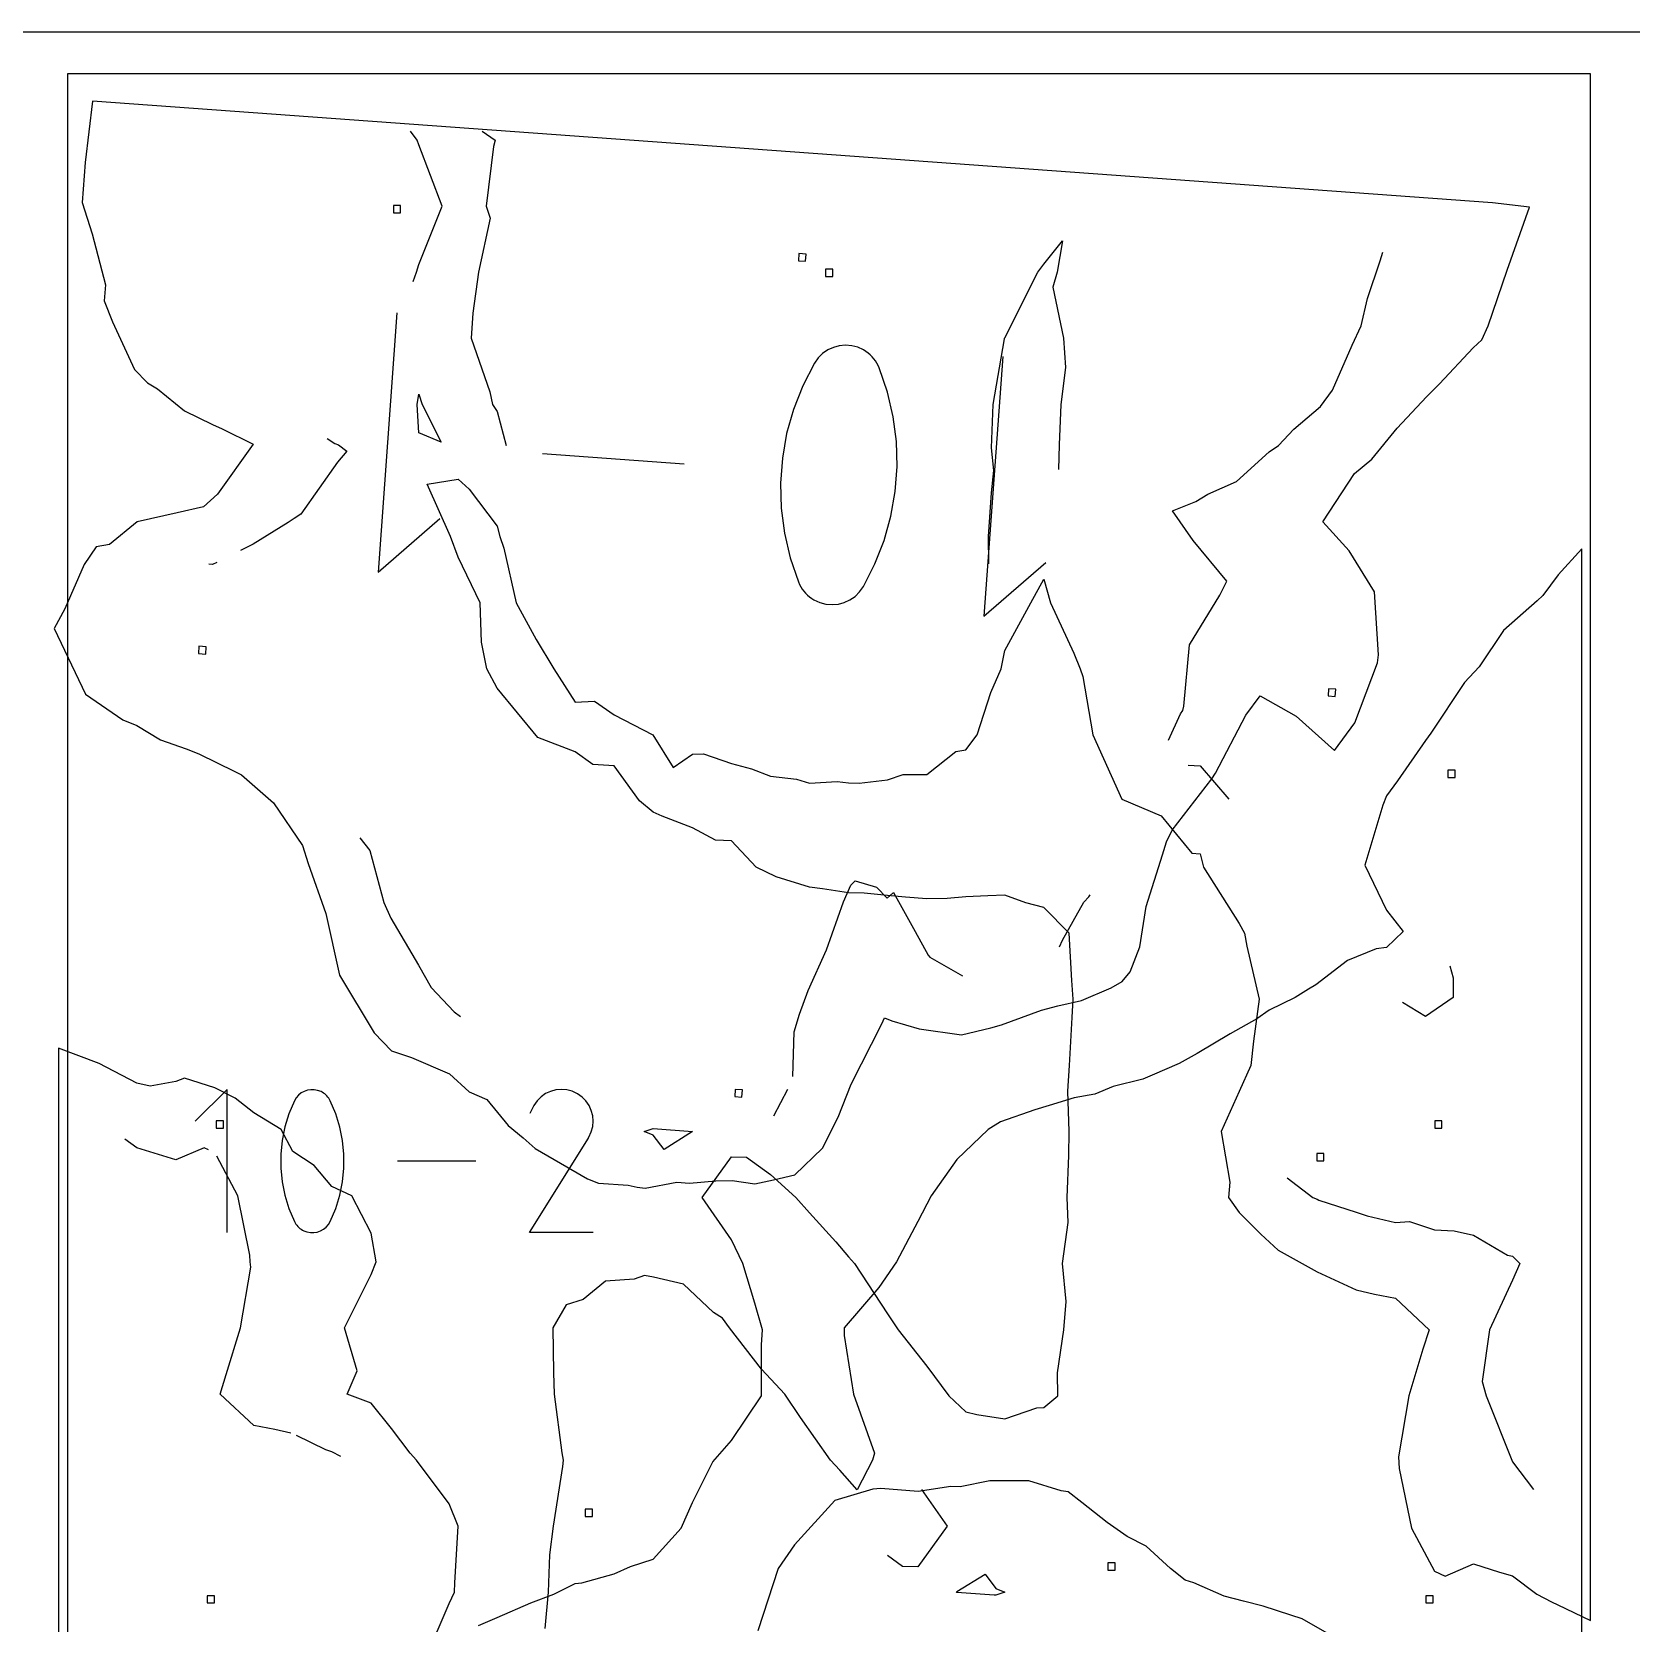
# Model space of a CAD drawing. Extents: x 0 to 600, y 0 to 270.
# Drawn here: x 161.6 to 322.7, y 109.7 to 270 of the extents above; entities that cross this region are included whole.
import ezdxf

# ---------------------------------------------------------------- set-up
doc = ezdxf.new("R2010")
doc.units = 0
doc.layers.add('1', color=7, linetype='CONTINUOUS')
doc.layers.add('2', color=7, linetype='CONTINUOUS')

msp = doc.modelspace()

# ---------------------------------------------------------------- linework, layer by layer
at = {"layer": '1', "color": 3}
msp.add_line((-0.000006, 270.000013), (600.00002, 270.000013), dxfattribs=at)
at = {"layer": '1', "color": 5}
for p, q in [((168.433791, 265.774593), (165.185734, 265.774593)), ((165.185734, 265.774593), (165.185734, 264.534305)), ((165.185734, 264.534305), (165.185734, 259.115989)), ((169.120437, 265.774593), (168.433791, 265.774593)), ((173.055184, 265.774593), (169.120437, 265.774593)), ((176.989887, 265.774593), (173.055184, 265.774593)), ((180.924591, 265.774593), (176.989887, 265.774593)), ((184.859338, 265.774593), (180.924591, 265.774593)), ((188.794041, 265.774593), (184.859338, 265.774593)), ((192.728792, 265.774593), (188.794041, 265.774593)), ((196.663498, 265.774593), (192.728792, 265.774593)), ((200.598245, 265.774593), (196.663498, 265.774593)), ((204.533172, 265.774593), (200.598245, 265.774593)), ((207.772529, 265.774593), (204.533172, 265.774593)), ((208.46774, 265.774593), (207.772529, 265.774593)), ((211.681848, 265.774593), (208.46774, 265.774593)), ((212.402311, 265.774593), (211.681848, 265.774593)), ((215.56412, 265.774593), (212.402311, 265.774593)), ((216.337325, 265.774593), (215.56412, 265.774593)), ((219.439189, 265.774593), (216.337325, 265.774593)), ((220.271886, 265.774593), (219.439189, 265.774593)), ((223.293483, 265.774593), (220.271886, 265.774593)), ((224.206454, 265.774593), (223.293483, 265.774593)), ((227.155926, 265.774593), (224.206454, 265.774593)), ((228.141496, 265.774593), (227.155926, 265.774593)), ((231.005723, 265.774593), (228.141496, 265.774593)), ((232.076064, 265.774593), (231.005723, 265.774593)), ((234.813625, 265.774593), (232.076064, 265.774593)), ((236.010632, 265.774593), (234.813625, 265.774593)), ((238.688681, 265.774593), (236.010632, 265.774593)), ((239.945639, 265.774593), (238.688681, 265.774593)), ((242.591667, 265.774593), (239.945639, 265.774593)), ((243.880207, 265.774593), (242.591667, 265.774593)), ((246.510917, 265.774593), (243.880207, 265.774593)), ((247.814775, 265.774593), (246.510917, 265.774593)), ((250.45404, 265.774593), (247.814775, 265.774593)), ((251.749343, 265.774593), (250.45404, 265.774593)), ((254.427832, 265.774593), (251.749343, 265.774593)), ((255.684351, 265.774593), (254.427832, 265.774593)), ((258.412883, 265.774593), (255.684351, 265.774593)), ((259.618919, 265.774593), (258.412883, 265.774593)), ((262.479562, 265.774593), (259.618919, 265.774593)), ((263.553486, 265.774593), (262.479562, 265.774593)), ((266.66797, 265.774593), (263.553486, 265.774593)), ((267.488494, 265.774593), (266.66797, 265.774593)), ((271.423062, 265.774593), (267.488494, 265.774593)), ((274.663332, 265.774593), (271.423062, 265.774593)), ((275.35763, 265.774593), (274.663332, 265.774593)), ((278.411248, 265.774593), (275.35763, 265.774593)), ((279.292671, 265.774593), (278.411248, 265.774593)), ((282.255195, 265.774593), (279.292671, 265.774593)), ((283.227239, 265.774593), (282.255195, 265.774593)), ((286.085617, 265.774593), (283.227239, 265.774593)), ((287.161807, 265.774593), (286.085617, 265.774593)), ((289.923714, 265.774593), (287.161807, 265.774593)), ((291.096815, 265.774593), (289.923714, 265.774593)), ((293.784332, 265.774593), (291.096815, 265.774593)), ((295.031383, 265.774593), (293.784332, 265.774593)), ((297.663005, 265.774593), (295.031383, 265.774593)), ((298.965951, 265.774593), (297.663005, 265.774593)), ((301.512802, 265.774593), (298.965951, 265.774593)), ((302.900992, 265.774593), (301.512802, 265.774593)), ((305.377951, 265.774593), (302.900992, 265.774593)), ((306.83556, 265.774593), (305.377951, 265.774593)), ((309.262914, 265.774593), (306.83556, 265.774593)), ((310.770128, 265.774593), (309.262914, 265.774593)), ((313.128975, 265.774593), (310.770128, 265.774593)), ((314.705135, 265.774593), (313.128975, 265.774593)), ((316.996355, 265.774593), (314.705135, 265.774593)), ((318.639703, 265.774593), (316.996355, 265.774593)), ((318.639703, 262.993297), (318.639703, 265.774593)), ((318.639703, 259.115989), (318.639703, 262.993297)), ((165.185734, 259.115989), (165.185734, 257.535758)), ((318.639703, 256.30088), (318.639703, 259.115989)), ((165.185734, 257.535758), (165.185734, 252.457386)), ((318.639703, 252.457386), (318.639703, 256.30088)), ((165.185734, 252.457386), (165.185734, 250.683743)), ((198.749763, 252.518254), (198.019244, 252.518254)), ((198.019244, 252.518254), (198.019244, 251.78788)), ((198.019244, 251.78788), (198.749763, 251.78788)), ((198.749763, 251.78788), (198.749763, 252.518254)), ((318.639703, 249.627401), (318.639703, 252.457386)), ((165.185734, 250.683743), (165.185734, 245.798332)), ((318.639703, 245.798332), (318.639703, 249.627401)), ((165.185734, 245.798332), (165.185734, 243.766802)), ((242.278044, 246.113027), (241.547667, 246.113027)), ((241.547667, 246.113027), (241.547667, 245.383099)), ((241.547667, 245.383099), (242.278044, 245.383099)), ((242.278044, 245.383099), (242.278044, 246.113027)), ((318.639703, 243.09774), (318.639703, 245.798332)), ((165.185734, 243.766802), (165.185734, 239.139729)), ((318.639703, 239.139729), (318.639703, 243.09774)), ((165.185734, 239.139729), (165.185734, 236.934619)), ((318.639703, 236.526149), (318.639703, 239.139729)), ((165.185734, 236.934619), (165.185734, 232.481128)), ((318.639703, 232.481128), (318.639703, 236.526149)), ((165.185734, 232.481128), (165.185734, 230.220111)), ((200.398876, 232.481128), (200.598428, 233.511772)), ((200.598428, 229.622737), (200.398876, 232.481128)), ((200.598428, 233.511772), (200.926868, 232.481128)), ((200.926868, 232.481128), (202.839958, 228.687679)), ((318.639703, 229.923456), (318.639703, 232.481128)), ((165.185734, 230.220111), (165.185734, 225.822521)), ((202.839958, 228.687679), (200.598428, 229.622737)), ((318.639703, 225.822521), (318.639703, 229.923456)), ((165.185734, 225.822521), (165.185734, 223.552942)), ((318.639703, 223.362233), (318.639703, 225.822521)), ((201.418567, 224.433919), (204.533172, 224.95555)), ((203.759067, 219.163478), (201.418567, 224.433919)), ((204.533172, 224.95555), (205.645874, 223.938886)), ((205.645874, 223.938886), (208.46774, 220.228841)), ((165.185734, 223.552942), (165.185734, 219.163465)), ((318.639703, 219.163465), (318.639703, 223.362233)), ((165.185734, 219.163465), (165.185734, 216.975492)), ((204.533172, 217.095882), (203.759067, 219.163478)), ((208.46774, 220.228841), (208.756739, 219.163478)), ((208.756739, 219.163478), (209.151684, 218.006148)), ((318.639703, 216.803265), (318.639703, 219.163465)), ((209.151684, 218.006148), (210.373932, 212.504874)), ((165.185734, 216.975492), (165.185734, 212.504861)), ((206.764879, 212.504874), (204.533172, 217.095882)), ((318.639703, 212.504861), (318.639703, 216.803265)), ((262.239247, 212.504861), (263.553486, 214.865964)), ((263.553486, 214.865964), (264.233819, 212.504861)), ((165.185734, 212.504861), (165.185734, 210.334471)), ((206.887515, 208.520715), (206.764879, 212.504874)), ((210.373932, 212.504874), (212.402311, 208.786268)), ((259.618919, 207.703762), (262.239247, 212.504861)), ((264.233819, 212.504861), (266.556587, 207.423331)), ((318.639703, 210.168557), (318.639703, 212.504861)), ((165.185734, 210.334471), (165.185734, 205.846261)), ((318.639703, 205.846261), (318.639703, 210.168557)), ((207.43755, 205.846271), (206.887515, 208.520715)), ((212.402311, 208.786268), (214.169188, 205.846271)), ((259.266816, 205.846261), (259.618919, 207.703762)), ((266.556587, 207.423331), (267.224307, 205.846261)), ((165.185734, 205.846261), (165.185734, 203.657835)), ((208.46774, 203.904915), (207.43755, 205.846271)), ((214.169188, 205.846271), (216.337325, 202.474364)), ((258.200094, 203.445031), (259.266816, 205.846261)), ((267.224307, 205.846261), (267.488494, 205.062681)), ((267.488494, 205.062681), (268.495704, 199.187657)), ((318.639703, 203.482003), (318.639703, 205.846261)), ((165.185734, 203.657835), (165.185734, 199.187657)), ((212.56597, 198.910851), (208.46774, 203.904915)), ((256.825903, 199.187657), (258.200094, 203.445031)), ((318.639703, 199.187657), (318.639703, 203.482003)), ((216.337325, 202.474364), (218.266968, 202.580319)), ((218.266968, 202.580319), (220.271886, 201.190794)), ((220.271886, 201.190794), (224.16182, 199.187667)), ((165.185734, 199.187657), (165.185734, 196.933856)), ((216.337325, 197.494275), (212.56597, 198.910851)), ((224.16182, 199.187667), (226.200113, 195.903229)), ((255.684351, 197.685424), (256.825903, 199.187657)), ((268.495704, 199.187657), (271.423062, 192.694514)), ((318.639703, 196.75983), (318.639703, 199.187657)), ((165.185734, 196.933856), (165.185734, 192.529053)), ((218.110072, 196.187265), (216.337325, 197.494275)), ((226.200113, 195.903229), (228.141496, 197.234585)), ((228.141496, 197.234585), (229.266817, 197.28283)), ((229.266817, 197.28283), (232.076064, 196.318013)), ((251.749343, 195.206649), (254.690666, 197.506437)), ((254.690666, 197.506437), (255.684351, 197.685424)), ((318.639703, 192.529053), (318.639703, 196.75983)), ((220.271886, 196.082212), (218.110072, 196.187265)), ((222.819212, 192.529064), (220.271886, 196.082212)), ((232.076064, 196.318013), (234.089537, 195.780147)), ((234.089537, 195.780147), (236.010632, 195.026327)), ((236.010632, 195.026327), (238.639076, 194.740036)), ((247.814775, 194.672849), (249.392761, 195.199447)), ((249.392761, 195.199447), (251.749343, 195.206649)), ((238.639076, 194.740036), (239.945639, 194.306314)), ((239.945639, 194.306314), (242.715662, 194.499283)), ((242.715662, 194.499283), (243.880207, 194.360873)), ((243.880207, 194.360873), (244.949161, 194.338319)), ((244.949161, 194.338319), (247.814775, 194.672849)), ((165.185734, 192.529053), (165.185734, 190.213491)), ((224.206454, 191.415469), (222.819212, 192.529064)), ((271.423062, 192.694514), (275.35763, 191.029525)), ((318.639703, 190.034955), (318.639703, 192.529053)), ((165.185734, 190.213491), (165.185734, 185.869997)), ((225.101843, 191.013761), (224.206454, 191.415469)), ((228.141496, 189.808189), (225.101843, 191.013761)), ((275.35763, 191.029525), (278.457674, 187.282962)), ((230.479581, 188.571959), (228.141496, 189.808189)), ((232.076064, 188.515601), (230.479581, 188.571959)), ((234.552109, 185.870014), (232.076064, 188.515601)), ((318.639703, 185.869997), (318.639703, 190.034955)), ((278.457674, 187.282962), (279.292671, 187.208125)), ((279.292671, 187.208125), (279.623573, 185.869997)), ((165.185734, 185.869997), (165.185734, 183.667596)), ((236.59987, 184.872734), (234.552109, 185.870014)), ((279.623573, 185.869997), (283.227239, 180.193344)), ((318.639703, 183.525578), (318.639703, 185.869997)), ((165.185734, 183.667596), (165.185734, 179.211393)), ((239.945639, 183.83217), (236.59987, 184.872734)), ((241.235972, 183.686548), (239.945639, 183.83217)), ((243.880207, 183.282582), (241.235972, 183.686548)), ((245.433848, 183.241103), (243.880207, 183.282582)), ((247.814775, 183.003504), (245.433848, 183.241103)), ((249.615459, 182.822708), (247.814775, 183.003504)), ((251.749343, 182.666269), (249.615459, 182.822708)), ((253.809716, 182.697817), (251.749343, 182.666269)), ((255.684351, 182.867792), (253.809716, 182.697817)), ((257.912, 182.981406), (255.684351, 182.867792)), ((259.618919, 183.053991), (257.912, 182.981406)), ((261.743775, 182.274023), (259.618919, 183.053991)), ((263.553486, 181.805134), (261.743775, 182.274023)), ((318.639703, 179.211393), (318.639703, 183.525578)), ((266.117921, 179.211396), (263.553486, 181.805134)), ((165.185734, 179.211393), (165.185734, 177.396271)), ((266.363172, 174.45673), (266.117921, 179.211396)), ((283.227239, 180.193344), (283.757439, 179.211393)), ((283.757439, 179.211393), (284.0081, 177.889952)), ((318.639703, 177.111786), (318.639703, 179.211393)), ((165.185734, 177.396271), (165.185734, 172.552789)), ((284.0081, 177.889952), (285.254238, 172.552789)), ((318.639703, 172.552789), (318.639703, 177.111786)), ((266.511513, 172.552793), (266.363172, 174.45673)), ((165.185734, 172.552789), (165.185734, 170.962191)), ((266.393402, 170.699799), (266.511513, 172.552793)), ((285.254238, 172.552789), (284.671289, 168.337794)), ((318.639703, 170.614585), (318.639703, 172.552789)), ((165.185734, 170.962191), (165.185734, 165.894186)), ((266.12695, 165.894189), (266.393402, 170.699799)), ((318.639703, 165.894186), (318.639703, 170.614585)), ((284.671289, 168.337794), (284.407102, 165.894186)), ((165.185734, 165.894186), (165.185734, 164.503764)), ((165.185734, 164.503764), (165.185734, 159.235132)), ((265.957881, 163.304056), (266.12695, 165.894189)), ((284.407102, 165.894186), (283.227239, 163.272944)), ((318.639703, 164.301785), (318.639703, 165.894186)), ((266.116129, 159.235136), (265.957881, 163.304056)), ((283.227239, 163.272944), (281.421585, 159.235132)), ((318.639703, 159.235132), (318.639703, 164.301785)), ((180.896593, 160.307708), (180.166081, 160.307708)), ((180.166081, 160.307708), (180.166081, 159.577331)), ((180.166081, 159.577331), (180.896593, 159.577331)), ((180.896593, 159.577331), (180.896593, 160.307708)), ((223.298183, 159.235136), (224.206657, 159.523229)), ((224.206657, 159.523229), (228.141665, 159.245956)), ((303.659942, 160.307708), (302.929125, 160.307708)), ((302.929125, 160.307708), (302.929125, 159.577331)), ((302.929125, 159.577331), (303.659942, 159.577331)), ((303.659942, 159.577331), (303.659942, 160.307708)), ((165.185734, 159.235132), (165.185734, 157.998902)), ((165.185734, 157.998902), (165.185734, 152.576529)), ((224.206657, 158.861832), (223.298183, 159.235136)), ((225.282814, 157.414157), (224.206657, 158.861832)), ((228.167803, 159.235136), (225.282814, 157.414157)), ((228.141665, 159.245956), (228.167701, 159.235136)), ((266.066524, 156.829399), (266.116129, 159.235136)), ((281.421585, 159.235132), (282.303887, 154.138724)), ((318.639703, 157.924062), (318.639703, 159.235132)), ((318.639703, 152.576529), (318.639703, 157.924062)), ((229.120742, 152.576532), (232.076064, 156.670701)), ((232.076064, 156.670701), (233.60759, 156.64365)), ((233.60759, 156.64365), (236.010632, 154.894356)), ((265.901513, 152.576532), (266.066524, 156.829399)), ((291.776437, 157.019212), (291.04606, 157.019212)), ((291.04606, 157.019212), (291.04606, 156.288835)), ((291.04606, 156.288835), (291.776437, 156.288835)), ((291.776437, 156.288835), (291.776437, 157.019212)), ((236.010632, 154.894356), (238.548895, 152.576532)), ((282.303887, 154.138724), (282.16728, 152.576529)), ((165.185734, 152.576529), (165.185734, 151.056716)), ((232.076064, 148.328622), (229.120742, 152.576532)), ((238.548895, 152.576532), (239.945639, 151.022006)), ((265.995279, 150.049522), (265.901513, 152.576532)), ((282.16728, 152.576529), (283.227239, 151.086921)), ((318.639703, 151.512975), (318.639703, 152.576529)), ((318.639703, 145.917925), (318.639703, 151.512975)), ((165.185734, 151.056716), (165.185734, 145.917925)), ((239.945639, 151.022006), (242.591227, 148.099145)), ((265.429034, 145.917928), (265.995279, 150.049522)), ((283.227239, 151.086921), (285.407989, 148.885873)), ((233.238344, 145.917928), (232.076064, 148.328622)), ((285.407989, 148.885873), (287.161807, 147.261007)), ((242.591227, 148.099145), (243.880207, 146.618103)), ((243.880207, 146.618103), (244.460451, 145.917928)), ((287.161807, 147.261007), (289.570225, 145.917925)), ((165.185734, 145.917925), (165.185734, 144.034279)), ((234.423617, 141.94459), (233.238344, 145.917928)), ((244.460451, 145.917928), (247.814775, 140.87337)), ((265.797367, 142.120421), (265.429034, 145.917928)), ((289.570225, 145.917925), (291.096815, 145.094222)), ((291.096815, 145.094222), (295.031383, 143.268736)), ((318.639703, 144.906218), (318.639703, 145.917925)), ((165.185734, 144.034279), (165.185734, 139.259321)), ((318.639703, 139.259321), (318.639703, 144.906218)), ((235.204038, 139.259325), (234.423617, 141.94459)), ((265.573283, 139.259325), (265.797367, 142.120421)), ((295.031383, 143.268736), (296.84921, 142.841777)), ((296.84921, 142.841777), (298.965951, 142.423392)), ((298.965951, 142.423392), (302.37529, 139.259321)), ((247.814775, 140.87337), (248.873382, 139.259325)), ((165.185734, 139.259321), (165.185734, 137.24177)), ((235.118388, 137.74898), (235.204038, 139.259325)), ((248.873382, 139.259325), (251.749343, 135.588504)), ((264.92859, 134.92756), (265.573283, 139.259325)), ((302.37529, 139.259321), (301.747706, 137.308045)), ((318.639703, 138.168267), (318.639703, 139.259321)), ((165.185734, 137.24177), (165.185734, 132.600268)), ((235.099453, 132.600268), (235.118388, 137.74898)), ((301.747706, 137.308045), (300.315356, 132.600268)), ((318.639703, 132.600268), (318.639703, 138.168267)), ((251.749343, 135.588504), (253.989166, 132.600268)), ((264.976809, 132.600268), (264.92859, 134.92756)), ((165.185734, 132.600268), (165.185734, 130.749077)), ((232.076064, 128.108903), (235.099453, 132.600268)), ((253.989166, 132.600268), (255.684351, 130.988028)), ((263.553486, 131.436629), (264.976809, 132.600268)), ((300.315356, 132.600268), (299.276597, 126.467357)), ((318.639703, 131.485767), (318.639703, 132.600268)), ((165.185734, 130.749077), (165.185734, 125.941664)), ((255.684351, 130.988028), (256.788944, 130.731044)), ((256.788944, 130.731044), (259.618919, 130.285609)), ((259.618919, 130.285609), (262.833017, 131.381174)), ((262.833017, 131.381174), (263.553486, 131.436629)), ((318.639703, 125.941664), (318.639703, 131.485767)), ((230.205014, 125.941664), (232.076064, 128.108903)), ((165.185734, 125.941664), (165.185734, 124.2627)), ((228.141496, 121.869136), (230.205014, 125.941664)), ((299.276597, 126.467357), (299.35863, 125.277113)), ((318.639703, 124.901553), (318.639703, 125.941664)), ((165.185734, 124.2627), (165.185734, 119.283061)), ((299.35863, 125.277113), (300.593981, 119.283061)), ((318.639703, 119.283061), (318.639703, 124.901553)), ((246.311793, 123.189121), (242.498515, 122.070562)), ((247.138201, 123.263511), (246.311793, 123.189121)), ((250.888382, 122.951527), (247.138201, 123.263511)), ((254.180929, 123.45918), (250.888382, 122.951527)), ((255.112396, 123.441147), (254.180929, 123.45918)), ((258.11597, 124.031761), (255.112396, 123.441147)), ((260.767408, 124.035818), (258.11597, 124.031761)), ((262.050538, 124.028153), (260.767408, 124.035818)), ((265.294392, 123.033127), (262.050538, 124.028153)), ((265.985106, 122.914103), (265.294392, 123.033127)), ((267.389053, 121.864524), (265.985106, 122.914103)), ((218.069225, 121.169868), (217.338848, 121.169868)), ((217.338848, 121.169868), (217.338848, 120.439491)), ((218.069225, 120.439491), (218.069225, 121.169868)), ((227.008938, 119.283061), (228.141496, 121.869136)), ((242.498515, 122.070562), (238.442217, 117.578748)), ((269.919674, 119.845617), (267.389053, 121.864524)), ((165.185734, 119.283061), (165.185734, 117.807878)), ((217.338848, 120.439491), (218.069225, 120.439491)), ((224.206454, 116.139292), (227.008938, 119.283061)), ((271.943968, 118.439416), (269.919674, 119.845617)), ((300.593981, 119.283061), (302.900992, 114.952196)), ((318.639703, 118.492722), (318.639703, 119.283061)), ((165.185734, 117.807878), (165.185734, 112.624457)), ((273.854681, 117.445743), (271.943968, 118.439416)), ((318.639703, 112.334112), (318.639703, 118.492722)), ((221.907593, 115.392684), (224.206454, 116.139292)), ((238.442217, 117.578748), (236.77946, 115.205926)), ((276.314057, 115.205919), (273.854681, 117.445743)), ((217.018125, 113.776833), (220.271886, 114.666811)), ((220.271886, 114.666811), (221.907593, 115.392684)), ((236.77946, 115.205926), (234.734438, 108.93144)), ((270.728499, 115.772639), (269.998122, 115.772639)), ((269.998122, 115.772639), (269.998122, 115.041811)), ((269.998122, 115.041811), (270.728499, 115.041811)), ((270.728499, 115.041811), (270.728499, 115.772639)), ((277.789249, 114.034611), (276.314057, 115.205919)), ((302.900992, 114.952196), (303.975356, 114.442284)), ((303.975356, 114.442284), (306.83556, 115.68077)), ((306.83556, 115.68077), (309.454536, 114.850754)), ((309.454536, 114.850754), (310.770128, 114.465731)), ((310.770128, 114.465731), (313.235353, 112.624457)), ((214.177303, 112.62446), (216.337325, 113.683061)), ((216.337325, 113.683061), (217.018125, 113.776833)), ((278.648558, 113.751928), (277.789249, 114.034611)), ((281.723817, 112.422824), (278.648558, 113.751928)), ((165.185734, 112.624457), (165.185734, 111.393637)), ((165.185734, 111.393637), (165.185734, 105.965853)), ((208.46774, 110.258404), (211.874816, 111.731777)), ((211.874816, 111.731777), (214.177303, 112.62446)), ((283.67105, 111.911107), (281.723817, 112.422824)), ((285.658825, 111.403451), (283.67105, 111.911107)), ((288.437436, 110.503556), (285.658825, 111.403451)), ((313.235353, 112.624457), (314.705135, 111.859817)), ((314.705135, 111.859817), (315.343099, 111.544223)), ((315.343099, 111.544223), (318.639703, 109.97256)), ((318.639703, 109.97256), (318.639703, 112.334112)), ((206.594458, 109.454083), (208.46774, 110.258404)), ((289.593393, 110.123939), (288.437436, 110.503556)), ((292.332307, 108.547315), (289.593393, 110.123939))]:
    msp.add_line(p, q, dxfattribs=at)
at = {"layer": '1', "color": 1}
for p, q in [((200.430211, 259.115993), (199.743386, 260.022648)), ((206.973351, 260.022648), (208.267292, 259.115993)), ((200.598563, 258.638089), (200.430211, 259.115993)), ((202.94916, 252.457389), (200.598563, 258.638089)), ((208.09146, 258.478942), (207.380925, 252.457389)), ((208.267292, 259.115993), (208.09146, 258.478942)), ((200.598563, 246.575153), (202.94916, 252.457389)), ((207.380925, 252.457389), (207.758733, 251.257681)), ((207.758733, 251.257681), (206.591482, 245.798789)), ((263.553791, 246.608966), (265.425247, 248.965108)), ((265.425247, 248.965108), (264.894607, 245.798789)), ((200.333683, 245.798332), (200.598563, 246.575153)), ((262.948728, 245.798332), (263.553791, 246.608966)), ((200.009839, 244.855605), (200.333683, 245.798332)), ((206.591482, 245.798789), (206.027469, 241.668547)), ((259.619223, 239.185715), (262.948728, 245.798332)), ((264.894607, 245.798789), (264.446, 244.288887)), ((264.446, 244.288887), (265.523983, 239.139729)), ((206.027469, 241.668547), (205.85344, 239.139729)), ((205.85344, 239.139729), (207.72312, 233.741252)), ((258.445649, 232.481128), (259.588114, 239.086979)), ((259.588114, 239.086979), (259.599273, 239.139729)), ((259.599273, 239.139729), (259.619223, 239.185715)), ((265.523983, 239.139729), (265.741304, 236.182605)), ((265.741304, 236.182605), (265.276027, 232.481128)), ((207.72312, 233.741252), (208.013462, 232.481128)), ((208.013462, 232.481128), (208.467919, 231.780961)), ((258.277493, 228.093003), (258.445649, 232.481128)), ((265.276027, 232.481128), (265.08082, 228.406795)), ((208.467919, 231.780961), (209.366915, 228.330599)), ((258.504722, 225.822525), (258.277493, 228.093003)), ((265.08082, 228.406795), (265.014984, 225.912693)), ((258.288753, 223.570975), (258.504722, 225.822525)), ((257.981724, 219.163921), (258.288753, 223.570975)), ((257.998293, 216.427259), (257.981724, 219.163921)), ((278.099452, 196.123682), (279.29284, 196.074087)), ((279.29284, 196.074087), (282.181008, 192.726076)), ((181.256415, 163.463657), (178.050601, 160.256761)), ((181.256415, 149.043225), (181.256415, 163.463657)), ((188.464922, 162.895139), (188.232959, 162.631392)), ((188.73507, 163.110645), (188.464922, 162.895139)), ((189.035698, 163.275206), (188.73507, 163.110645)), ((189.359228, 163.386565), (189.035698, 163.275206)), ((189.69768, 163.44157), (189.359228, 163.386565)), ((190.043753, 163.438526), (189.69768, 163.44157)), ((190.389465, 163.374057), (190.043753, 163.438526)), ((190.727241, 163.246015), (190.389465, 163.374057)), ((190.856501, 163.177937), (190.727241, 163.246015)), ((190.727241, 163.246015), (190.727241, 163.246015)), ((190.980665, 163.099939), (190.856501, 163.177937)), ((191.098834, 163.012473), (190.980665, 163.099939)), ((191.210689, 162.915992), (191.098834, 163.012473)), ((191.315647, 162.811396), (191.210689, 162.915992)), ((191.412669, 162.699135), (191.315647, 162.811396)), ((212.905426, 162.728353), (212.505071, 162.333408)), ((213.360332, 163.042145), (212.905426, 162.728353)), ((213.857168, 163.271175), (213.360332, 163.042145)), ((214.384662, 163.412743), (213.857168, 163.271175)), ((214.930193, 163.463237), (214.384662, 163.412743)), ((215.481131, 163.419956), (214.930193, 163.463237)), ((216.025759, 163.279291), (215.481131, 163.419956)), ((216.551901, 163.038537), (216.025759, 163.279291)), ((217.022588, 162.704457), (216.551901, 163.038537)), ((216.551901, 163.038537), (216.551901, 163.038537)), ((188.046805, 162.321658), (187.49397, 161.021858)), ((188.232959, 162.631392), (188.046805, 162.321658)), ((188.046805, 162.321658), (188.046805, 162.321658)), ((191.501623, 162.58011), (191.412669, 162.699135)), ((191.581738, 162.454323), (191.501623, 162.58011)), ((191.652385, 162.322673), (191.581738, 162.454323)), ((192.207833, 161.02017), (191.652385, 162.322673)), ((191.652385, 162.322673), (191.652385, 162.322673)), ((212.171441, 161.860016), (211.750798, 161.053446)), ((212.505071, 162.333408), (212.171441, 161.860016)), ((217.41574, 162.303652), (217.022588, 162.704457)), ((217.728619, 161.847843), (217.41574, 162.303652)), ((217.9572, 161.350105), (217.728619, 161.847843)), ((218.098305, 160.82261), (217.9572, 161.350105)), ((187.079413, 159.684186), (186.803087, 158.319463)), ((187.49397, 161.021858), (187.079413, 159.684186)), ((192.62451, 159.680693), (192.207833, 161.02017)), ((192.902232, 158.314617), (192.62451, 159.680693)), ((217.960818, 159.18242), (218.103715, 159.726145)), ((218.148349, 160.277083), (218.098305, 160.82261)), ((218.103715, 159.726145), (218.148349, 160.277083)), ((186.803087, 158.319463), (186.664857, 156.938509)), ((193.041048, 156.932764), (192.902232, 158.314617)), ((211.74154, 149.042769), (217.659402, 158.570131)), ((217.659402, 158.570131), (217.666503, 158.579159)), ((217.659402, 158.570131), (217.659402, 158.570131)), ((217.666503, 158.579159), (217.673266, 158.587714)), ((217.673266, 158.587714), (217.679691, 158.596742)), ((217.679691, 158.596742), (217.686115, 158.605771)), ((217.686115, 158.605771), (217.69254, 158.615238)), ((217.69254, 158.615238), (217.698964, 158.625146)), ((217.698964, 158.625146), (217.704713, 158.635527)), ((217.704713, 158.635527), (217.710461, 158.646347)), ((217.710461, 158.646347), (217.716886, 158.65808)), ((217.716886, 158.65808), (217.960818, 159.18242)), ((217.716886, 158.65808), (217.716886, 158.65808)), ((186.664857, 156.938509), (186.664857, 155.551696)), ((193.041048, 155.545947), (193.041048, 156.932764)), ((186.664857, 155.551696), (186.803087, 154.169839)), ((192.902232, 154.164994), (193.041048, 155.545947)), ((206.334051, 156.253213), (198.449131, 156.253213)), ((186.803087, 154.169839), (187.079413, 152.803764)), ((192.62451, 152.800271), (192.902232, 154.164994)), ((288.071803, 154.546295), (290.668259, 152.576532)), ((187.079413, 152.803764), (187.49397, 151.463837)), ((187.49397, 151.463837), (188.046805, 150.160881)), ((191.652385, 150.161899), (192.207833, 151.462149)), ((192.207833, 151.462149), (192.62451, 152.800271)), ((290.668259, 152.576532), (291.097018, 152.401607)), ((291.097018, 152.401607), (291.262029, 152.296554)), ((291.262029, 152.296554), (295.031586, 151.099997)), ((188.046805, 150.160881), (188.046805, 150.160881)), ((188.046805, 150.160881), (188.117272, 150.029684)), ((188.117272, 150.029684), (188.196667, 149.904799)), ((188.196667, 149.904799), (188.284897, 149.786225)), ((191.234268, 149.591573), (191.46623, 149.854417)), ((191.46623, 149.854417), (191.652385, 150.161899)), ((191.652385, 150.161899), (191.652385, 150.161899)), ((295.031586, 151.099997), (296.114065, 150.744733)), ((296.114065, 150.744733), (298.966153, 150.054933)), ((298.966153, 150.054933), (300.391741, 150.164489)), ((300.391741, 150.164489), (302.901161, 149.31103)), ((188.284897, 149.786225), (188.381605, 149.674866)), ((188.381605, 149.674866), (188.486383, 149.570267)), ((188.486383, 149.570267), (188.599095, 149.473786)), ((188.599095, 149.473786), (188.719022, 149.384967)), ((188.719022, 149.384967), (188.846206, 149.304717)), ((188.846206, 149.304717), (188.980017, 149.233482)), ((188.980017, 149.233478), (188.980017, 149.233478)), ((188.980017, 149.233478), (189.315179, 149.108148)), ((189.315179, 149.108148), (189.658953, 149.04593)), ((189.658953, 149.04593), (190.003447, 149.04424)), ((190.003447, 149.04424), (190.341044, 149.100147)), ((190.341044, 149.100147), (190.663854, 149.211956)), ((190.663854, 149.211956), (190.96412, 149.376517)), ((190.96412, 149.376517), (191.234268, 149.591573)), ((218.145881, 149.042769), (211.74154, 149.042769)), ((302.901161, 149.31103), (304.890322, 149.210035)), ((304.890322, 149.210035), (306.835729, 148.775867)), ((306.835729, 148.775867), (310.259946, 146.781305)), ((310.259946, 146.781305), (310.770297, 146.687979)), ((310.770297, 146.687979), (311.497529, 145.917928)), ((311.497529, 145.917928), (310.770297, 144.264213)), ((310.770297, 144.264213), (308.456523, 139.259325)), ((308.456523, 139.259325), (307.697303, 134.05877)), ((307.697303, 134.05877), (308.117507, 132.600268)), ((308.117507, 132.600268), (310.770297, 125.967363)), ((310.770297, 125.967363), (310.777398, 125.941664)), ((310.777398, 125.941664), (312.887376, 123.15857))]:
    msp.add_line(p, q, dxfattribs=at)
at = {"layer": '2', "color": 3}
msp.add_line((-0.000006, 270.000013), (600.000014, 270.000013), dxfattribs=at)
at = {"layer": '2', "color": 5}
for p, q in [((167.692469, 263.019713), (166.950283, 256.862592)), ((308.765042, 252.788187), (167.692469, 263.019713)), ((166.950283, 256.862592), (166.656473, 252.811525)), ((166.656473, 252.811525), (167.680196, 249.668417)), ((312.486671, 252.344234), (308.765042, 252.788187)), ((310.221293, 246.006476), (312.486782, 252.344226)), ((167.680196, 249.668417), (169.028323, 244.541308)), ((238.876235, 247.677179), (238.823402, 246.948715)), ((238.823402, 246.948715), (239.551866, 246.895882)), ((239.604699, 247.624346), (238.876235, 247.677179)), ((239.551866, 246.895882), (239.604699, 247.624346)), ((308.33069, 240.401857), (310.221293, 246.006476)), ((169.028323, 244.541308), (168.891607, 242.90401)), ((168.891607, 242.90401), (169.731182, 240.805801)), ((169.731182, 240.805801), (171.938036, 236.00697)), ((307.675573, 238.98478), (308.33069, 240.401857)), ((306.799565, 238.193064), (307.675573, 238.98478)), ((303.408904, 234.550126), (306.799565, 238.193064)), ((171.938036, 236.00697), (173.2303, 234.659305)), ((173.2303, 234.659305), (174.250962, 234.035604)), ((174.250962, 234.035604), (176.970721, 231.839908)), ((302.097322, 233.24304), (303.408904, 234.550126)), ((299.139626, 230.079501), (302.097322, 233.24304)), ((176.970721, 231.839908), (179.8064, 230.469354)), ((179.8064, 230.469354), (180.783231, 230.008401)), ((180.783231, 230.008401), (183.885212, 228.464391)), ((296.584628, 226.966765), (299.139626, 230.079501)), ((183.885212, 228.464391), (180.306527, 223.435591)), ((294.863195, 225.510853), (296.584628, 226.966765)), ((291.657946, 220.647991), (294.863195, 225.510853)), ((180.306527, 223.435591), (178.881242, 222.151219)), ((176.225286, 221.561826), (172.213166, 220.635032)), ((178.881242, 222.151219), (176.225286, 221.561826)), ((172.213166, 220.635032), (169.405526, 218.36558)), ((294.297882, 217.716292), (291.657946, 220.647991)), ((168.087455, 218.142041), (166.879941, 216.345086)), ((169.405526, 218.36558), (168.087455, 218.142041)), ((296.870037, 213.593882), (294.297882, 217.716292)), ((317.74404, 217.933553), (315.367137, 215.325116)), ((317.74404, 212.68904), (317.74404, 217.933553)), ((166.879941, 216.345086), (164.913791, 211.885075)), ((315.367137, 215.325116), (313.809472, 213.215994)), ((297.270999, 207.248526), (296.870037, 213.593882)), ((313.241841, 212.68904), (309.874904, 209.69161)), ((313.809472, 213.215994), (313.241841, 212.68904)), ((317.744142, 206.754234), (317.744142, 212.68904)), ((164.913791, 211.885075), (163.854492, 209.888422)), ((163.854492, 209.888422), (167.01015, 203.288132)), ((309.874904, 209.69161), (307.404235, 206.030393)), ((178.43404, 208.108667), (178.381207, 207.380204)), ((179.162504, 208.055834), (178.43404, 208.108667)), ((179.109671, 207.32737), (179.162504, 208.055834)), ((178.381207, 207.380204), (179.109671, 207.32737)), ((294.8791, 200.385637), (297.168325, 206.458585)), ((297.168325, 206.458585), (297.270999, 207.248526)), ((317.744142, 206.030393), (317.744142, 206.754234)), ((307.404235, 206.030393), (305.939863, 204.451335)), ((317.744142, 200.529481), (317.744142, 206.030393)), ((167.01015, 203.288132), (170.766617, 200.689971)), ((283.911584, 201.181075), (285.349483, 203.122246)), ((285.349483, 203.122246), (288.9887, 201.07955)), ((292.240701, 203.834353), (292.187868, 203.10589)), ((292.187868, 203.10589), (292.916288, 203.05306)), ((292.969121, 203.781524), (292.240701, 203.834353)), ((292.916288, 203.05306), (292.969121, 203.781524)), ((305.939863, 204.451335), (302.536408, 199.371745)), ((170.766617, 200.689971), (172.181491, 200.147527)), ((172.181491, 200.147527), (174.566198, 198.686275)), ((280.839423, 195.331715), (283.911584, 201.181075)), ((288.9887, 201.07955), (292.840537, 197.622389)), ((292.840537, 197.622389), (294.8791, 200.385637)), ((317.744142, 199.371745), (317.744142, 200.529481)), ((174.566198, 198.686275), (177.13415, 197.793951)), ((302.005295, 198.629239), (299.17035, 194.573888)), ((302.536408, 199.371745), (302.005295, 198.629239)), ((317.744142, 194.297562), (317.744142, 199.371745)), ((177.13415, 197.793951), (178.409755, 197.282851)), ((178.409755, 197.282851), (182.050954, 195.513493)), ((182.050954, 195.513493), (182.71887, 195.168065)), ((182.71887, 195.168065), (185.940821, 192.336549)), ((280.465616, 194.754906), (280.839423, 195.331715)), ((304.985876, 195.619457), (304.255499, 195.619457)), ((304.255499, 195.619457), (304.255499, 194.888945)), ((304.985876, 194.888945), (304.985876, 195.619457)), ((276.477448, 189.583584), (280.465616, 194.754906)), ((299.17035, 194.573888), (298.070727, 193.032884)), ((304.255499, 194.888945), (304.985876, 194.888945)), ((317.744142, 192.71305), (317.744142, 194.297562)), ((185.940821, 192.336549), (188.863935, 188.045839)), ((297.704659, 192.093853), (295.90215, 186.054223)), ((298.070727, 193.032884), (297.704659, 192.093853)), ((317.744142, 187.987061), (317.744142, 192.71305)), ((275.907796, 188.409377), (276.477448, 189.583584)), ((188.863935, 188.045839), (189.443183, 186.228236)), ((273.854509, 181.881751), (275.514518, 187.111632)), ((275.514518, 187.111632), (275.907796, 188.409377)), ((317.744142, 186.054223), (317.744142, 187.987061)), ((189.443183, 186.228236), (191.216098, 181.199151)), ((295.90215, 186.054223), (298.070727, 181.524577)), ((317.744142, 181.520699), (317.744142, 186.054223)), ((191.216098, 181.199151), (192.573415, 174.995535)), ((273.206524, 177.835577), (273.854509, 181.881751)), ((298.070727, 181.524577), (299.748802, 179.395707)), ((317.744142, 179.395707), (317.744142, 181.520699)), ((299.748802, 179.395707), (298.070727, 177.782568)), ((317.744142, 174.802901), (317.744142, 179.395707)), ((272.252541, 175.321844), (273.206524, 177.835577)), ((297.020269, 177.618007), (294.135719, 176.450756)), ((298.070727, 177.782568), (297.020269, 177.618007)), ((294.135719, 176.450756), (290.945967, 173.99768)), ((192.573415, 174.995535), (196.0966, 169.180893)), ((270.344975, 173.707204), (271.426339, 174.333046)), ((271.426339, 174.333046), (272.252541, 175.321844)), ((290.945967, 173.99768), (290.201151, 173.58335)), ((317.744142, 172.736654), (317.744142, 174.802901)), ((264.9694, 171.897931), (267.343517, 172.434534)), ((267.343517, 172.434534), (270.344975, 173.707204)), ((288.884681, 172.736654), (286.266583, 171.437756)), ((290.201151, 173.58335), (288.884681, 172.736654)), ((317.744142, 168.047813), (317.744142, 172.736654)), ((259.274657, 169.972127), (263.328439, 171.466819)), ((263.328439, 171.466819), (264.9694, 171.897931)), ((286.266583, 171.437756), (284.994747, 170.584747)), ((196.0966, 169.180893), (197.824312, 167.367693)), ((244.153686, 164.007574), (247.213628, 170.067566)), ((247.213628, 170.067566), (247.492149, 170.697843)), ((247.492149, 170.697843), (248.237195, 170.387504)), ((248.237195, 170.387504), (250.999558, 169.583241)), ((250.999558, 169.583241), (255.257547, 168.976533)), ((255.257547, 168.976533), (258.218928, 169.663562)), ((258.218928, 169.663562), (259.274657, 169.972127)), ((284.994747, 170.584747), (282.331576, 169.079359)), ((168.386541, 166.07805), (164.290141, 167.625368)), ((164.290141, 167.625368), (164.290141, 166.331427)), ((282.331576, 169.079359), (278.994835, 167.089758)), ((317.744142, 166.07805), (317.744142, 168.047813)), ((164.290141, 166.331427), (164.290141, 160.374797)), ((172.159716, 164.095212), (168.386541, 166.07805)), ((197.824312, 167.367693), (199.859524, 166.671768)), ((199.859524, 166.671768), (203.68733, 165.051156)), ((277.187828, 166.07805), (274.46244, 164.908095)), ((278.994835, 167.089758), (277.187828, 166.07805)), ((317.744142, 161.216536), (317.744142, 166.07805)), ((176.961709, 164.610084), (176.094284, 164.271493)), ((180.029292, 163.613254), (176.961709, 164.610084)), ((203.68733, 165.051156), (205.660824, 163.236403)), ((273.533678, 164.506387), (270.527399, 163.767895)), ((274.46244, 164.908095), (273.533678, 164.506387)), ((173.510001, 163.793144), (172.159716, 164.095212)), ((176.094284, 164.271493), (173.510001, 163.793144)), ((182.085641, 162.598389), (180.029292, 163.613254)), ((205.660824, 163.236403), (207.444514, 162.462889)), ((232.463936, 163.471266), (232.411103, 162.742803)), ((232.411103, 162.742803), (233.139566, 162.68997)), ((233.192399, 163.418433), (232.463936, 163.471266)), ((233.139566, 162.68997), (233.192399, 163.418433)), ((242.819094, 160.658059), (244.153686, 164.007574)), ((268.697398, 162.981161), (266.592831, 162.635361)), ((270.527399, 163.767895), (268.697398, 162.981161)), ((183.96386, 161.104274), (182.085641, 162.598389)), ((186.710889, 159.419447), (183.96386, 161.104274)), ((207.444514, 162.462889), (209.575849, 159.838847)), ((262.658263, 161.425278), (259.185827, 160.202123)), ((264.087468, 161.838256), (262.658263, 161.425278)), ((266.592831, 162.635361), (264.087468, 161.838256)), ((317.744142, 159.419447), (317.744142, 161.216536)), ((164.290141, 160.374797), (164.290141, 159.419447)), ((209.575849, 159.838847), (211.109208, 158.599361)), ((241.249176, 157.541684), (242.819094, 160.658059)), ((259.185827, 160.202123), (257.952741, 159.419447)), ((164.290141, 159.419447), (164.290141, 154.163437)), ((187.898428, 157.226963), (186.710889, 159.419447)), ((211.109208, 158.599361), (212.29122, 157.507857)), ((257.952741, 159.419447), (254.788687, 156.393343)), ((317.744142, 154.777045), (317.744142, 159.419447)), ((190.039988, 155.795515), (187.898428, 157.226963)), ((212.29122, 157.507857), (214.868787, 156.038042)), ((238.454428, 154.870344), (241.249176, 157.541684)), ((254.788687, 156.393343), (252.199906, 152.760843)), ((191.833469, 153.673814), (190.039988, 155.795515)), ((214.868787, 156.038042), (217.589894, 154.459272)), ((236.318791, 154.349896), (238.454428, 154.870344)), ((317.744142, 152.760843), (317.744142, 154.777045)), ((164.290141, 154.163437), (164.290141, 152.760843)), ((193.836596, 152.760843), (191.833469, 153.673814)), ((217.589894, 154.459272), (218.66889, 154.041539)), ((218.66889, 154.041539), (221.684507, 153.830963)), ((221.684507, 153.830963), (222.582453, 153.609434)), ((222.582453, 153.609434), (223.380864, 153.5235)), ((223.380864, 153.5235), (226.565237, 154.125195)), ((226.565237, 154.125195), (227.840205, 154.010123)), ((227.840205, 154.010123), (230.519077, 154.24843)), ((230.519077, 154.24843), (232.159735, 154.295336)), ((232.159735, 154.295336), (234.441739, 153.941783)), ((234.441739, 153.941783), (236.318791, 154.349896)), ((164.290141, 152.760843), (164.290141, 147.728457)), ((195.768037, 149.001657), (193.836596, 152.760843)), ((252.199906, 152.760843), (250.854119, 150.151324)), ((317.744142, 148.301036), (317.744142, 152.760843)), ((250.854119, 150.151324), (248.692305, 146.102239)), ((196.271625, 146.102239), (195.768037, 149.001657)), ((317.744142, 146.102239), (317.744142, 148.301036)), ((164.290141, 147.728457), (164.290141, 146.102239)), ((164.290141, 146.102239), (164.290141, 141.136578)), ((195.768037, 144.82318), (196.271625, 146.102239)), ((248.692305, 146.102239), (246.919112, 143.525631)), ((317.744142, 141.796623), (317.744142, 146.102239)), ((193.094485, 139.443186), (195.768037, 144.82318)), ((219.376223, 144.137437), (217.129637, 142.300674)), ((222.282853, 144.36196), (219.376223, 144.137437)), ((223.31123, 144.712271), (222.282853, 144.36196)), ((224.216086, 144.5698), (223.31123, 144.712271)), ((227.245798, 143.865122), (224.216086, 144.5698)), ((230.26425, 140.993208), (227.245798, 143.865122)), ((246.919112, 143.525631), (243.447555, 139.443186)), ((217.129637, 142.300674), (215.441655, 141.766867)), ((317.744142, 139.443186), (317.744142, 141.796623)), ((164.290141, 141.136578), (164.290141, 139.443186)), ((215.441655, 141.766867), (214.089105, 139.443186)), ((231.180366, 140.43731), (230.26425, 140.993208)), ((231.898131, 139.443186), (231.180366, 140.43731)), ((164.290141, 139.443186), (164.290141, 134.456334)), ((194.385258, 135.124494), (193.094485, 139.443186)), ((214.089105, 139.443186), (214.158998, 134.955425)), ((235.114934, 135.298523), (231.898131, 139.443186)), ((243.447555, 139.443186), (243.443498, 138.666822)), ((243.443498, 138.666822), (244.370907, 132.784582)), ((317.744142, 135.28635), (317.744142, 139.443186)), ((164.290141, 134.456334), (164.290141, 132.784582)), ((193.361851, 132.784582), (194.385258, 135.124494)), ((214.158998, 134.955425), (214.210834, 132.784582)), ((237.450349, 132.784582), (235.114934, 135.298523)), ((317.744142, 132.784582), (317.744142, 135.28635)), ((164.290141, 132.784582), (164.290141, 127.726948)), ((195.768037, 131.846362), (193.361851, 132.784582)), ((214.210834, 132.784582), (215.005221, 126.864021)), ((239.049976, 130.414465), (237.450349, 132.784582)), ((244.370907, 132.784582), (246.496643, 126.841028)), ((317.744142, 128.507819), (317.744142, 132.784582)), ((197.830676, 129.293651), (195.768037, 131.846362)), ((199.703045, 126.812171), (197.830676, 129.293651)), ((242.061192, 126.125978), (239.049976, 130.414465)), ((164.290141, 127.726948), (164.290141, 126.125978)), ((317.744142, 126.125978), (317.744142, 128.507819)), ((164.290141, 126.125978), (164.290141, 121.114781)), ((200.343714, 126.125978), (199.703045, 126.812171)), ((203.637613, 121.718921), (200.343714, 126.125978)), ((215.005221, 126.864021), (215.108928, 126.125978)), ((215.108928, 126.125978), (215.055739, 125.472697)), ((242.984544, 125.106156), (242.061192, 126.125978)), ((246.287471, 126.125978), (244.745564, 123.145861)), ((246.496643, 126.841028), (246.287471, 126.125978)), ((317.744142, 121.523251), (317.744142, 126.125978)), ((215.055739, 125.472697), (214.10263, 119.467375)), ((244.745564, 123.145861), (242.984544, 125.106156)), ((164.290141, 121.114781), (164.290141, 119.467375)), ((204.550584, 119.467375), (203.637613, 121.718921)), ((317.744142, 119.467375), (317.744142, 121.523251)), ((164.290141, 119.467375), (164.290141, 114.677995)), ((204.198921, 113.758261), (204.550584, 119.467375)), ((214.10263, 119.467375), (213.742412, 116.591404)), ((317.744142, 114.610817), (317.744142, 119.467375)), ((213.742412, 116.591404), (213.596337, 112.808321)), ((164.290141, 114.677995), (164.290141, 112.808321)), ((317.744142, 112.808321), (317.744142, 114.610817)), ((164.290141, 112.808321), (164.290141, 108.270516)), ((203.637511, 111.665417), (204.183029, 112.808321)), ((204.183029, 112.808321), (204.198921, 113.758261)), ((213.596337, 112.808321), (213.288835, 109.165001)), ((317.744142, 108.090177), (317.744142, 112.808321)), ((180.000787, 112.466576), (179.27041, 112.466576)), ((179.27041, 112.466576), (179.27041, 111.736199)), ((179.27041, 111.736199), (180.000787, 111.736199)), ((180.000787, 111.736199), (180.000787, 112.466576)), ((201.264665, 106.149718), (203.637511, 111.665417)), ((302.763636, 112.466576), (302.033699, 112.466576)), ((302.033699, 112.466576), (302.033699, 111.736199)), ((302.033699, 111.736199), (302.763636, 111.736199)), ((302.763636, 111.736199), (302.763636, 112.466576))]:
    msp.add_line(p, q, dxfattribs=at)
at = {"layer": '2', "color": 1}
for p, q in [((296.143242, 243.161713), (297.429678, 246.93421)), ((297.429678, 246.93421), (297.711115, 247.822387)), ((198.368763, 241.72128), (196.473654, 215.591469)), ((295.528198, 240.39557), (296.143242, 243.161713)), ((294.606918, 238.441795), (295.528198, 240.39557)), ((243.565743, 238.441821), (242.946801, 238.384098)), ((244.190113, 238.393487), (243.565743, 238.441821)), ((292.649577, 233.928254), (294.606918, 238.441795)), ((240.808935, 237.165869), (240.431211, 236.632292)), ((241.26389, 237.611577), (240.808935, 237.165869)), ((241.781384, 237.965508), (241.26389, 237.611577)), ((242.347095, 238.224178), (241.781384, 237.965508)), ((242.946801, 238.384098), (242.347095, 238.224178)), ((244.80473, 238.235452), (244.190113, 238.393487)), ((245.395313, 237.96434), (244.80473, 238.235452)), ((245.628734, 237.817119), (245.395305, 237.964235)), ((245.395313, 237.96434), (245.395313, 237.96434)), ((245.848442, 237.65518), (245.628734, 237.817119)), ((246.054427, 237.478864), (245.848442, 237.65518)), ((246.245408, 237.28872), (246.054427, 237.478864)), ((246.421888, 237.085611), (246.245408, 237.28872)), ((246.582145, 236.870573), (246.421888, 237.085611)), ((246.726648, 236.644473), (246.582145, 236.870573)), ((259.415794, 237.293741), (257.520685, 211.16393)), ((240.431211, 236.632292), (239.253992, 234.349463)), ((240.431211, 236.632292), (240.431211, 236.632292)), ((246.854555, 236.407371), (246.726648, 236.644473)), ((246.964581, 236.160266), (246.854555, 236.407371)), ((247.794764, 233.726876), (246.964581, 236.160266)), ((246.964581, 236.160266), (246.964581, 236.160266)), ((239.253992, 234.349463), (238.32317, 231.980056)), ((248.370083, 231.244616), (247.794764, 233.726876)), ((291.408853, 232.275648), (292.649577, 233.928254)), ((288.74621, 229.986642), (291.408853, 232.275648)), ((238.32317, 231.980056), (237.640181, 229.543404)), ((248.691469, 228.732859), (248.370083, 231.244616)), ((191.361199, 229.048649), (192.119572, 228.529409)), ((237.640181, 229.543404), (237.207302, 227.059229)), ((287.178243, 228.338784), (288.74621, 229.986642)), ((192.119572, 228.529409), (192.501187, 228.400024)), ((193.314668, 227.780503), (192.376311, 226.678243)), ((192.501187, 228.400024), (193.314668, 227.780503)), ((213.027411, 227.524734), (227.315179, 226.488489)), ((248.760356, 226.210936), (248.691469, 228.732859)), ((282.969088, 224.699608), (286.256569, 227.715825)), ((286.256569, 227.715825), (287.178243, 228.338784)), ((192.376311, 226.678243), (188.704169, 221.438794)), ((237.207302, 227.059229), (237.025061, 224.546481)), ((248.578115, 223.698189), (248.760356, 226.210936)), ((237.025061, 224.546481), (237.094859, 222.024492)), ((280.080825, 223.431387), (282.969088, 224.699608)), ((248.146115, 221.213499), (248.578115, 223.698189)), ((276.509255, 221.746675), (278.878156, 222.688678)), ((278.878156, 222.688678), (280.080825, 223.431387)), ((188.018852, 220.989903), (187.433328, 220.588924)), ((188.704169, 221.438794), (188.018852, 220.989903)), ((196.473654, 215.591469), (202.70434, 220.980766)), ((237.094859, 222.024492), (237.418942, 219.512539)), ((247.465856, 218.7771), (248.146115, 221.213499)), ((278.594423, 218.776558), (276.509255, 221.746675)), ((187.433328, 220.588924), (183.887304, 218.41642)), ((237.418942, 219.512539), (237.997903, 217.030466)), ((183.887304, 218.41642), (182.602597, 217.761481)), ((246.538675, 216.40788), (247.465856, 218.7771)), ((281.996949, 214.672578), (278.594423, 218.776558)), ((179.791564, 216.336677), (179.436862, 216.382303)), ((180.237187, 216.559756), (179.791564, 216.336677)), ((237.997903, 217.030466), (238.833076, 214.597169)), ((245.366447, 214.125142), (246.538675, 216.40788)), ((257.520685, 211.16393), (263.750933, 216.553259)), ((238.833076, 214.597169), (238.833076, 214.597169)), ((238.833076, 214.597169), (238.943947, 214.349548)), ((238.943947, 214.349548), (239.072227, 214.111514)), ((281.275409, 213.262125), (281.996949, 214.672578)), ((239.072227, 214.111514), (239.21751, 213.88355)), ((239.21751, 213.88355), (239.37905, 213.667513)), ((239.37905, 213.667513), (239.555059, 213.463992)), ((239.555059, 213.463992), (239.745195, 213.27481)), ((239.745195, 213.27481), (239.947736, 213.100555)), ((239.947736, 213.100555), (240.162747, 212.94257)), ((240.162747, 212.94257), (240.388066, 212.802369)), ((240.388066, 212.802369), (240.388066, 212.802369)), ((240.388066, 212.802369), (240.983281, 212.526405)), ((243.449194, 212.527478), (244.015816, 212.786081)), ((244.015816, 212.786081), (244.533407, 213.141361)), ((244.533407, 213.141361), (244.988494, 213.588415)), ((244.988494, 213.588415), (245.366447, 214.125142)), ((245.366447, 214.125142), (245.366447, 214.125142)), ((278.231772, 208.269106), (281.275409, 213.262125)), ((240.983281, 212.526405), (241.601179, 212.36406)), ((241.601179, 212.36406), (242.227606, 212.312763)), ((242.227606, 212.312763), (242.848644, 212.368072)), ((242.848644, 212.368072), (243.449194, 212.527478)), ((277.655474, 202.093176), (278.231772, 208.269106)), ((277.326678, 201.294322), (277.555314, 201.642077)), ((277.555314, 201.642077), (277.655474, 202.093176)), ((276.095907, 198.671381), (277.326678, 201.294322)), ((194.654443, 188.819243), (195.643941, 187.554108)), ((195.643941, 187.554108), (197.046874, 182.284702)), ((243.374657, 182.368296), (244.114662, 184.038687)), ((244.114662, 184.038687), (244.547939, 184.496816)), ((244.547939, 184.496816), (246.686307, 183.852174)), ((246.686307, 183.852174), (247.762361, 182.752081)), ((197.046874, 182.284702), (197.773957, 180.723531)), ((241.645003, 177.541709), (243.374657, 182.368296)), ((247.762361, 182.752081), (248.40627, 183.297092)), ((248.40627, 183.297092), (250.59076, 179.392652)), ((265.427271, 178.505559), (267.594558, 182.335768)), ((267.594558, 182.335768), (268.099831, 182.864162)), ((268.099831, 182.864162), (268.220069, 183.076036)), ((197.773957, 180.723531), (200.534773, 175.983519)), ((250.59076, 179.392652), (251.892897, 176.978373)), ((239.799776, 173.421443), (241.645003, 177.541709)), ((265.132064, 177.832193), (265.427271, 178.505559)), ((200.534773, 175.983519), (201.819562, 173.754023)), ((251.892897, 176.978373), (252.081357, 176.784795)), ((252.081357, 176.784795), (255.366574, 174.906549)), ((304.439006, 175.925064), (304.782554, 174.695596)), ((304.782554, 174.695596), (304.787964, 172.736654)), ((201.819562, 173.754023), (204.13843, 171.272333)), ((238.941089, 171.061722), (239.799776, 173.421443)), ((304.787964, 172.736654), (302.005295, 170.823699)), ((204.13843, 171.272333), (204.793332, 170.816196)), ((238.410836, 169.2604), (238.941089, 171.061722)), ((302.005295, 170.823699), (299.697405, 172.215019)), ((238.26003, 164.75642), (238.410836, 169.2604)), ((236.3511, 160.81752), (237.762072, 163.506498)), ((172.159615, 157.578176), (170.969811, 158.466802)), ((173.475173, 157.193149), (172.159615, 157.578176)), ((176.094183, 156.363133), (173.475173, 157.193149)), ((178.954826, 157.60117), (176.094183, 156.363133)), ((179.381759, 157.398737), (178.954826, 157.60117)), ((182.335863, 152.760843), (180.221354, 156.731027)), ((183.571181, 146.767244), (182.335863, 152.760843)), ((183.60398, 146.10179), (183.571181, 146.767244)), ((182.614353, 139.443186), (183.653112, 145.57655)), ((183.653112, 145.57655), (183.60398, 146.10179)), ((181.182476, 134.735862), (182.614353, 139.443186)), ((180.55442, 132.784582), (181.182476, 134.735862)), ((183.963759, 129.620518), (180.55442, 132.784582)), ((186.080499, 129.202127), (183.963759, 129.620518)), ((187.6783, 128.826571), (186.080499, 129.202127)), ((191.222894, 127.159776), (188.254487, 128.602048)), ((191.833334, 126.949681), (191.222894, 127.159776)), ((192.713405, 126.474487), (191.833334, 126.949681)), ((251.234186, 123.169304), (253.809441, 119.467375)), ((253.809441, 119.467375), (250.854119, 115.373206)), ((249.32212, 115.400257), (247.791033, 116.515208)), ((250.854119, 115.373206), (249.32212, 115.400257)), ((254.788687, 112.892639), (257.647538, 114.629763)), ((257.647538, 114.629763), (258.723255, 113.182085)), ((254.761974, 112.808331), (254.788687, 112.892639)), ((254.788687, 112.797951), (254.761974, 112.808331)), ((258.545158, 112.507602), (254.788687, 112.797951)), ((258.723255, 113.182085), (259.632169, 112.808331)), ((259.632169, 112.808331), (258.723255, 112.520688)), ((258.723255, 112.520688), (258.545158, 112.507602))]:
    msp.add_line(p, q, dxfattribs=at)

doc.saveas('drawing.dxf')
